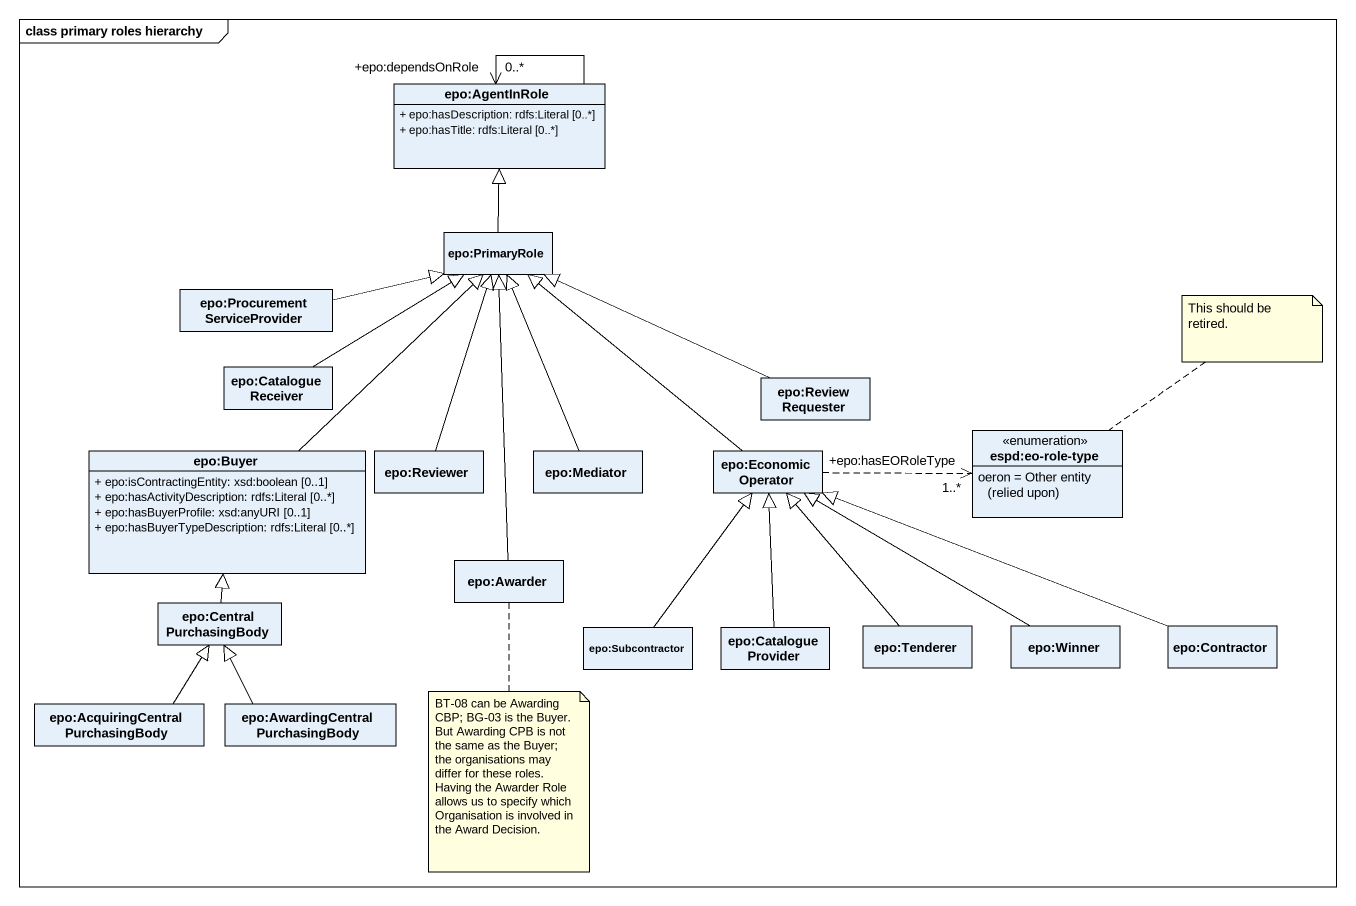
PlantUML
@startuml
mainframe class primary roles hierarchy
hide circle
hide empty members
skinparam classAttributeIconSize 0
class "epo:AgentInRole" as epo_AgentInRole {
  + epo:hasDescription: rdfs:Literal [0..*]
  + epo:hasTitle: rdfs:Literal [0..*]
}
class "epo:PrimaryRole" as epo_PrimaryRole
class "epo:ProcurementServiceProvider" as epo_ProcurementServiceProvid
class "epo:CatalogueReceiver" as epo_CatalogueReceiver
class "epo:ReviewRequester" as epo_ReviewRequester
class "epo:Buyer" as epo_Buyer {
  + epo:isContractingEntity: xsd:boolean [0..1]
  + epo:hasActivityDescription: rdfs:Literal [0..*]
  + epo:hasBuyerProfile: xsd:anyURI [0..1]
  + epo:hasBuyerTypeDescription: rdfs:Literal [0..*]
}
class "epo:Reviewer" as epo_Reviewer
class "epo:Mediator" as epo_Mediator
class "epo:EconomicOperator" as epo_EconomicOperator
enum "espd:eo-role-type" as espd_eo_role_type {
  {field} oeron = Other entity (relied upon)
}
class "epo:Awarder" as epo_Awarder
class "epo:CentralPurchasingBody" as epo_CentralPurchasingBody
class "epo:Subcontractor" as epo_Subcontractor
class "epo:CatalogueProvider" as epo_CatalogueProvider
class "epo:Tenderer" as epo_Tenderer
class "epo:Winner" as epo_Winner
class "epo:Contractor" as epo_Contractor
class "epo:AcquiringCentralPurchasingBody" as epo_AcquiringCentralPurchasi
class "epo:AwardingCentralPurchasingBody" as epo_AwardingCentralPurchasin
epo_AgentInRole --> "+epo:dependsOnRole\n0..*" epo_AgentInRole
epo_PrimaryRole -up-|> epo_AgentInRole
epo_ProcurementServiceProvid -right-|> epo_PrimaryRole
epo_CatalogueReceiver -up-|> epo_PrimaryRole
epo_ReviewRequester -left-|> epo_PrimaryRole
epo_Buyer -up-|> epo_PrimaryRole
epo_Reviewer -up-|> epo_PrimaryRole
epo_Mediator -up-|> epo_PrimaryRole
epo_EconomicOperator -up-|> epo_PrimaryRole
epo_EconomicOperator .right.> "+epo:hasEORoleType\n1..*" espd_eo_role_type
epo_Awarder -up-|> epo_PrimaryRole
epo_CentralPurchasingBody -up-|> epo_Buyer
epo_Subcontractor -up-|> epo_EconomicOperator
epo_CatalogueProvider -up-|> epo_EconomicOperator
epo_Tenderer -up-|> epo_EconomicOperator
epo_Winner -left-|> epo_EconomicOperator
epo_Contractor -left-|> epo_EconomicOperator
epo_AcquiringCentralPurchasi -up-|> epo_CentralPurchasingBody
epo_AwardingCentralPurchasin -up-|> epo_CentralPurchasingBody
note top of espd_eo_role_type : This should be retired.
note bottom of epo_Awarder : BT-08 can be Awarding CBP; BG-03 is the Buyer. But Awarding CPB is not the same as the Buyer; the organisations may differ for these roles. Having the Awarder Role allows us to specify which Organisation is involved in the Award Decision.
@enduml
